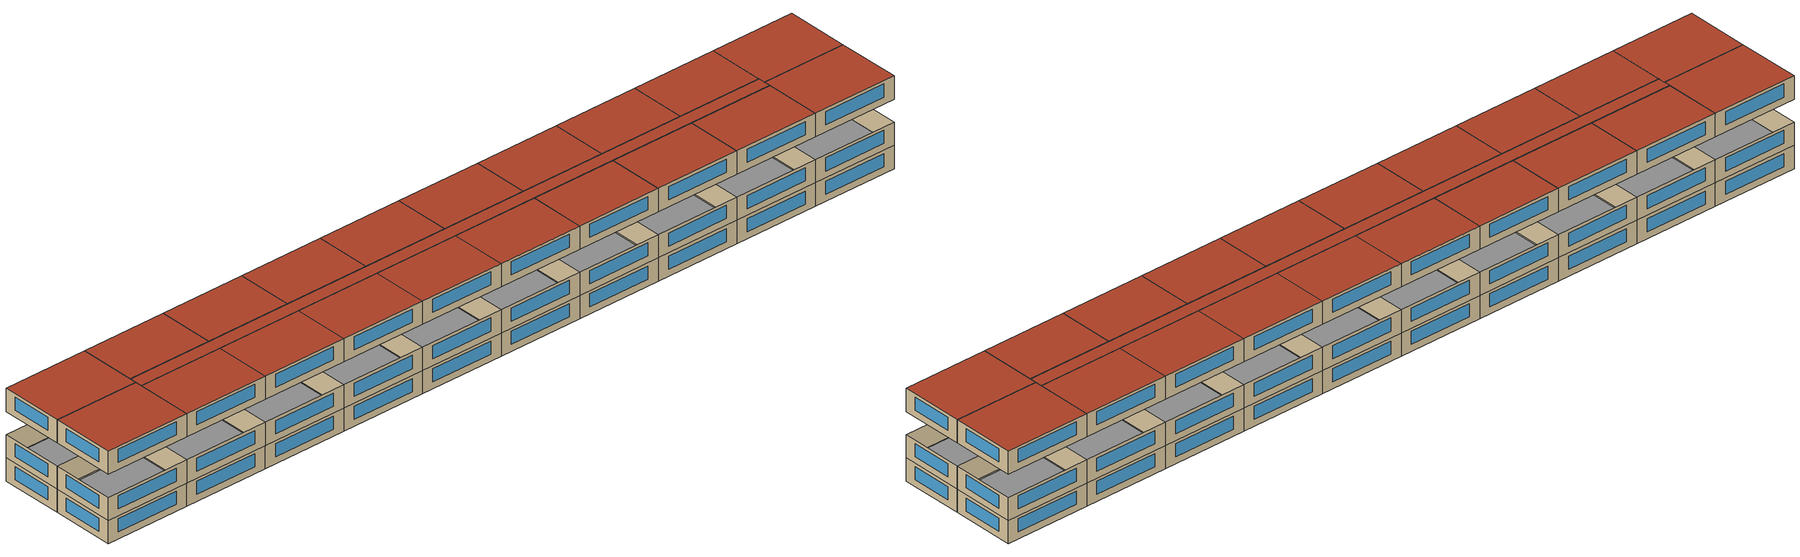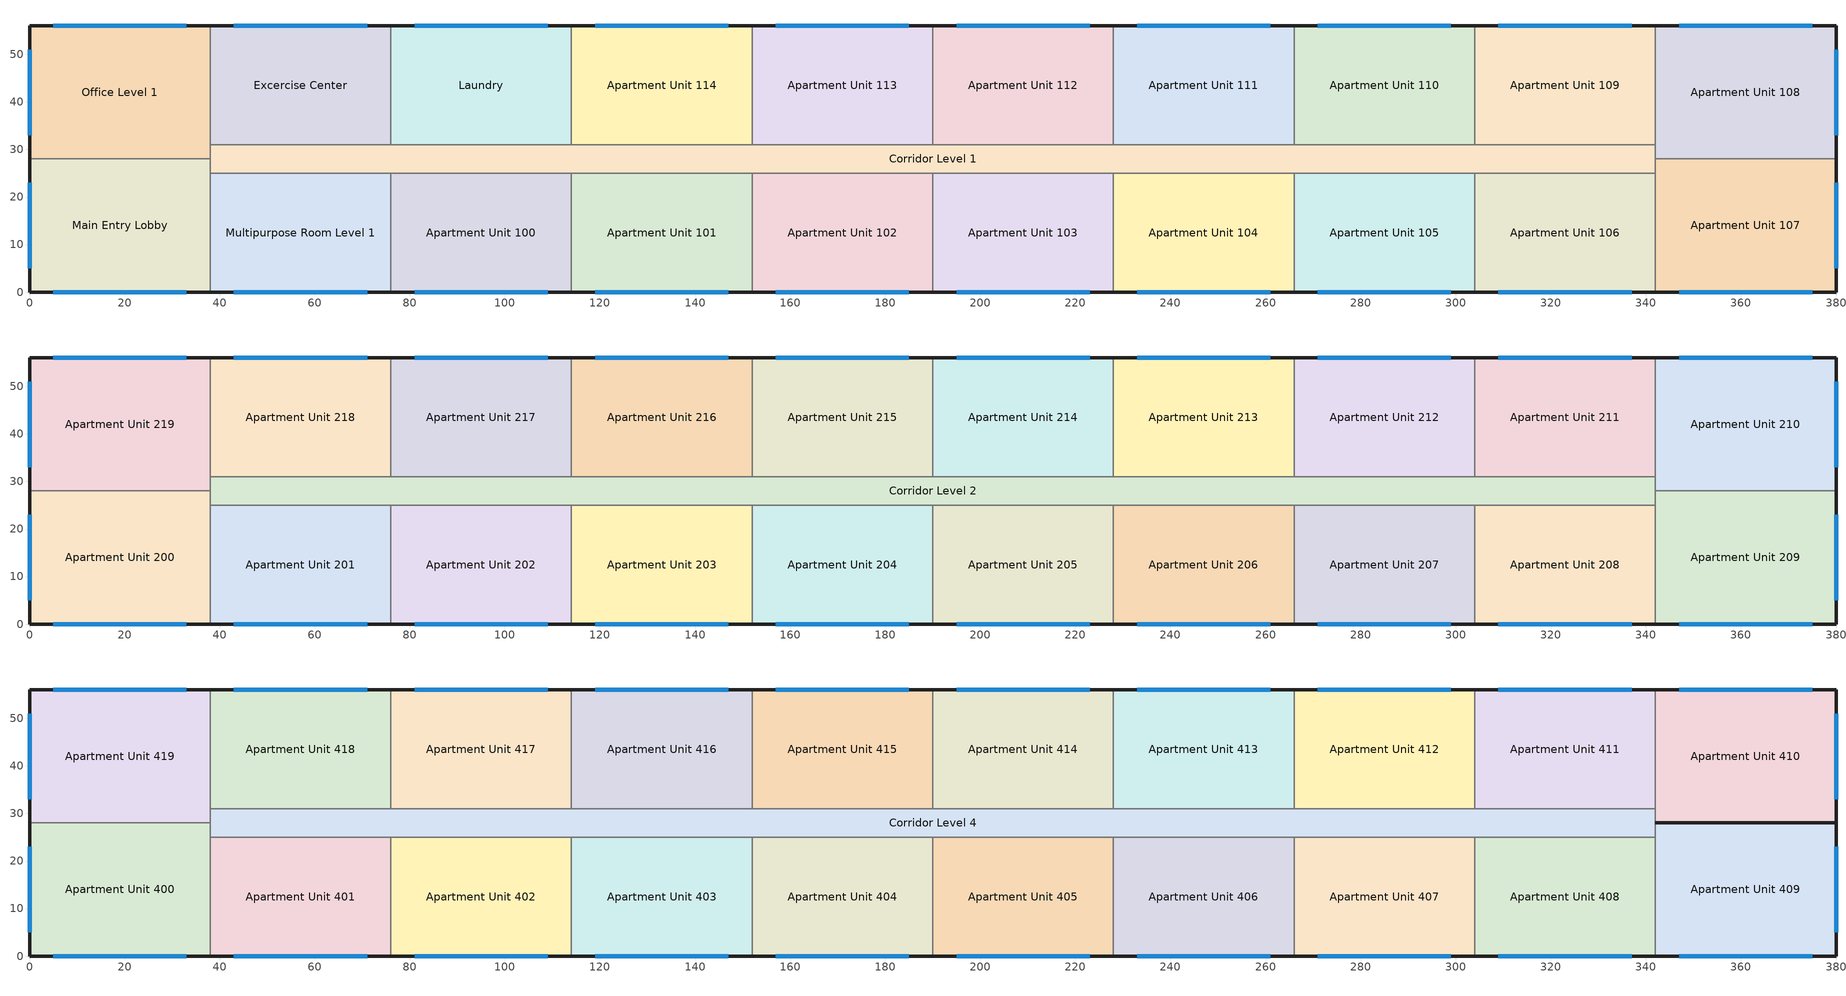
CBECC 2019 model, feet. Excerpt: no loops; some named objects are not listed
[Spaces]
Apartment Unit 100
 floor inside (TypicalFloorInterior): 114,25 114,0 76,0 76,25 z0
 wall outside (MetalFramedWallU069): 76,0 114,0 z0:10
 wall to Corridor Level 1 (MetalFrameWallInterior): 114,25 76,25 z0:10
 wall to Apartment Unit 101 (MetalFrameWallInterior): 114,0 114,25 z0:10
 wall to Multipurpose Room Level 1 (MetalFrameWallInterior): 76,25 76,0 z0:10
 window (Fixed Window): 81,0 109,0 z3:8.64
Corridor Level 1
 floor inside (TypicalFloorInterior): 342,31 342,25 38,25 38,31 z0
 wall to Apartment Unit 101 (MetalFrameWallInterior): 114,25 152,25 z0:10
 wall to Apartment Unit 102 (MetalFrameWallInterior): 152,25 190,25 z0:10
 wall to Apartment Unit 103 (MetalFrameWallInterior): 190,25 228,25 z0:10
 wall to Apartment Unit 104 (MetalFrameWallInterior): 228,25 266,25 z0:10
 wall to Apartment Unit 105 (MetalFrameWallInterior): 266,25 304,25 z0:10
 wall to Apartment Unit 106 (MetalFrameWallInterior): 304,25 342,25 z0:10
 wall to Apartment Unit 107 (MetalFrameWallInterior): 342,25 342,28 z0:10
 wall to Apartment Unit 108 (MetalFrameWallInterior): 342,28 342,31 z0:10
 wall to Apartment Unit 109 (MetalFrameWallInterior): 342,31 304,31 z0:10
 wall to Apartment Unit 110 (MetalFrameWallInterior): 304,31 266,31 z0:10
 wall to Apartment Unit 111 (MetalFrameWallInterior): 266,31 228,31 z0:10
 wall to Apartment Unit 112 (MetalFrameWallInterior): 228,31 190,31 z0:10
 wall to Apartment Unit 113 (MetalFrameWallInterior): 190,31 152,31 z0:10
 wall to Apartment Unit 114 (MetalFrameWallInterior): 152,31 114,31 z0:10
 wall to Multipurpose Room Level 1 (MetalFrameWallInterior): 38,25 76,25 z0:10
 wall to Main Entry Lobby (MetalFrameWallInterior): 38,28 38,25 z0:10
 wall to Office Level 1 (MetalFrameWallInterior): 38,31 38,28 z0:10
 wall to Excercise Center (MetalFrameWallInterior): 76,31 38,31 z0:10
 wall to Laundry (MetalFrameWallInterior): 114,31 76,31 z0:10
Apartment Unit 101
 floor inside (TypicalFloorInterior): 152,25 152,0 114,0 114,25 z0
 wall outside (MetalFramedWallU069): 114,0 152,0 z0:10
 wall to Apartment Unit 102 (MetalFrameWallInterior): 152,0 152,25 z0:10
 window (Fixed Window): 119,0 147,0 z3:8.64
Multipurpose Room Level 1
 floor inside (TypicalFloorInterior): 76,25 76,0 38,0 38,25 z0
 wall outside (MetalFramedWallU062): 38,0 76,0 z0:10
 wall to Main Entry Lobby (MetalFrameWallInterior): 38,25 38,0 z0:10
 window (Fixed Window): 43,0 71,0 z3:8.64
Apartment Unit 102
 floor inside (TypicalFloorInterior): 190,25 190,0 152,0 152,25 z0
 wall outside (MetalFramedWallU069): 152,0 190,0 z0:10
 wall to Apartment Unit 103 (MetalFrameWallInterior): 190,0 190,25 z0:10
 window (Fixed Window): 157,0 185,0 z3:8.64
Apartment Unit 103
 floor inside (TypicalFloorInterior): 228,25 228,0 190,0 190,25 z0
 wall outside (MetalFramedWallU069): 190,0 228,0 z0:10
 wall to Apartment Unit 104 (MetalFrameWallInterior): 228,0 228,25 z0:10
 window (Fixed Window): 195,0 223,0 z3:8.64
Apartment Unit 104
 floor inside (TypicalFloorInterior): 266,25 266,0 228,0 228,25 z0
 wall outside (MetalFramedWallU069): 228,0 266,0 z0:10
 wall to Apartment Unit 105 (MetalFrameWallInterior): 266,0 266,25 z0:10
 window (Fixed Window): 233,0 261,0 z3:8.64
Apartment Unit 105
 floor inside (TypicalFloorInterior): 304,25 304,0 266,0 266,25 z0
 wall outside (MetalFramedWallU069): 266,0 304,0 z0:10
 wall to Apartment Unit 106 (MetalFrameWallInterior): 304,0 304,25 z0:10
 window (Fixed Window): 271,0 299,0 z3:8.64
Apartment Unit 106
 floor inside (TypicalFloorInterior): 342,25 342,0 304,0 304,25 z0
 wall outside (MetalFramedWallU069): 304,0 342,0 z0:10
 wall to Apartment Unit 107 (MetalFrameWallInterior): 342,0 342,25 z0:10
 window (Fixed Window): 309,0 337,0 z3:8.64
Apartment Unit 107
 floor inside (TypicalFloorInterior): 380,28 380,0 342,0 342,28 z0
 wall outside (MetalFramedWallU069): 342,0 380,0 380,28 z0:10
 wall to Apartment Unit 108 (MetalFrameWallInterior): 380,28 342,28 z0:10
 window (Fixed Window): 380,5 380,23 / 347,0 375,0 z3:8.64
Apartment Unit 108
 floor inside (TypicalFloorInterior): 380,56 380,28 342,28 342,56 z0
 wall outside (MetalFramedWallU069): 380,28 380,56 342,56 z0:10
 wall to Apartment Unit 109 (MetalFrameWallInterior): 342,56 342,31 z0:10
 window (Fixed Window): 380,33 380,51 / 375,56 347,56 z3:8.64
Apartment Unit 109
 floor inside (TypicalFloorInterior): 342,56 342,31 304,31 304,56 z0
 wall outside (MetalFramedWallU069): 342,56 304,56 z0:10
 wall to Apartment Unit 110 (MetalFrameWallInterior): 304,56 304,31 z0:10
 window (Fixed Window): 337,56 309,56 z3:8.64
Apartment Unit 110
 floor inside (TypicalFloorInterior): 304,56 304,31 266,31 266,56 z0
 wall outside (MetalFramedWallU069): 304,56 266,56 z0:10
 wall to Apartment Unit 111 (MetalFrameWallInterior): 266,56 266,31 z0:10
 window (Fixed Window): 299,56 271,56 z3:8.64
Apartment Unit 111
 floor inside (TypicalFloorInterior): 266,56 266,31 228,31 228,56 z0
 wall outside (MetalFramedWallU069): 266,56 228,56 z0:10
 wall to Apartment Unit 112 (MetalFrameWallInterior): 228,56 228,31 z0:10
 window (Fixed Window): 261,56 233,56 z3:8.64
Apartment Unit 112
 floor inside (TypicalFloorInterior): 228,56 228,31 190,31 190,56 z0
 wall outside (MetalFramedWallU069): 228,56 190,56 z0:10
 wall to Apartment Unit 113 (MetalFrameWallInterior): 190,56 190,31 z0:10
 window (Fixed Window): 223,56 195,56 z3:8.64
Apartment Unit 113
 floor inside (TypicalFloorInterior): 190,56 190,31 152,31 152,56 z0
 wall outside (MetalFramedWallU069): 190,56 152,56 z0:10
 wall to Apartment Unit 114 (MetalFrameWallInterior): 152,56 152,31 z0:10
 window (Fixed Window): 185,56 157,56 z3:8.64
Apartment Unit 114
 floor inside (TypicalFloorInterior): 152,56 152,31 114,31 114,56 z0
 wall outside (MetalFramedWallU069): 152,56 114,56 z0:10
 wall to Laundry (MetalFrameWallInterior): 114,56 114,31 z0:10
 window (Fixed Window): 147,56 119,56 z3:8.64
Laundry
 floor inside (TypicalFloorInterior): 114,56 114,31 76,31 76,56 z0
 wall outside (MetalFramedWallU062): 114,56 76,56 z0:10
 wall to Excercise Center (MetalFrameWallInterior): 76,56 76,31 z0:10
 window (Fixed Window): 109,56 81,56 z3:8.64
Main Entry Lobby
 floor inside (TypicalFloorInterior): 38,28 38,0 0,0 0,28 z0
 wall outside (MetalFramedWallU062): 0,28 0,0 38,0 z0:10
 wall to Office Level 1 (MetalFrameWallInterior): 38,28 0,28 z0:10
 window (Fixed Window): 5,0 33,0 / 0,23 0,5 z3:8.64
Office Level 1
 floor inside (TypicalFloorInterior): 38,56 38,28 0,28 0,56 z0
 wall outside (MetalFramedWallU062): 38,56 0,56 0,28 z0:10
 wall to Excercise Center (MetalFrameWallInterior): 38,31 38,56 z0:10
 window (Fixed Window): 33,56 5,56 / 0,51 0,33 z3:8.64
Excercise Center
 floor inside (TypicalFloorInterior): 76,56 76,31 38,31 38,56 z0
 wall outside (MetalFramedWallU062): 76,56 38,56 z0:10
 window (Fixed Window): 71,56 43,56 z3:8.64
Apartment Unit 200
 floor inside (TypicalFloorInterior): 38,28 38,0 0,0 0,28 z10
 wall outside (MetalFramedWallU069): 0,28 0,0 38,0 z10:20
 wall to Corridor Level 2 (MetalFrameWallInterior): 38,25 38,28 z10:20
 wall to Apartment Unit 201 (MetalFrameWallInterior): 38,0 38,25 z10:20
 wall to Apartment Unit 219 (MetalFrameWallInterior): 38,28 0,28 z10:20
 window (Fixed Window): 5,0 33,0 / 0,23 0,5 z13:18.64
Corridor Level 2
 floor inside (TypicalFloorInterior): 342,31 342,25 38,25 38,31 z10
 wall to Apartment Unit 201 (MetalFrameWallInterior): 38,25 76,25 z10:20
 wall to Apartment Unit 202 (MetalFrameWallInterior): 76,25 114,25 z10:20
 wall to Apartment Unit 203 (MetalFrameWallInterior): 114,25 152,25 z10:20
 wall to Apartment Unit 204 (MetalFrameWallInterior): 152,25 190,25 z10:20
 wall to Apartment Unit 205 (MetalFrameWallInterior): 190,25 228,25 z10:20
 wall to Apartment Unit 206 (MetalFrameWallInterior): 228,25 266,25 z10:20
 wall to Apartment Unit 207 (MetalFrameWallInterior): 266,25 304,25 z10:20
 wall to Apartment Unit 208 (MetalFrameWallInterior): 304,25 342,25 z10:20
 wall to Apartment Unit 209 (MetalFrameWallInterior): 342,25 342,28 z10:20
 wall to Apartment Unit 210 (MetalFrameWallInterior): 342,28 342,31 z10:20
 wall to Apartment Unit 211 (MetalFrameWallInterior): 342,31 304,31 z10:20
 wall to Apartment Unit 212 (MetalFrameWallInterior): 304,31 266,31 z10:20
 wall to Apartment Unit 213 (MetalFrameWallInterior): 266,31 228,31 z10:20
 wall to Apartment Unit 214 (MetalFrameWallInterior): 228,31 190,31 z10:20
 wall to Apartment Unit 215 (MetalFrameWallInterior): 190,31 152,31 z10:20
 wall to Apartment Unit 216 (MetalFrameWallInterior): 152,31 114,31 z10:20
 wall to Apartment Unit 217 (MetalFrameWallInterior): 114,31 76,31 z10:20
 wall to Apartment Unit 218 (MetalFrameWallInterior): 76,31 38,31 z10:20
 wall to Apartment Unit 219 (MetalFrameWallInterior): 38,31 38,28 z10:20
Apartment Unit 201
 floor inside (TypicalFloorInterior): 76,25 76,0 38,0 38,25 z10
 wall outside (MetalFramedWallU069): 38,0 76,0 z10:20
 wall to Apartment Unit 202 (MetalFrameWallInterior): 76,0 76,25 z10:20
 window (Fixed Window): 43,0 71,0 z13:18.64
Apartment Unit 219
 floor inside (TypicalFloorInterior): 38,56 38,28 0,28 0,56 z10
 wall outside (MetalFramedWallU069): 38,56 0,56 0,28 z10:20
 wall to Apartment Unit 218 (MetalFrameWallInterior): 38,31 38,56 z10:20
 window (Fixed Window): 33,56 5,56 / 0,51 0,33 z13:18.64
Apartment Unit 202
 floor inside (TypicalFloorInterior): 114,25 114,0 76,0 76,25 z10
 wall outside (MetalFramedWallU069): 76,0 114,0 z10:20
 wall to Apartment Unit 203 (MetalFrameWallInterior): 114,0 114,25 z10:20
 window (Fixed Window): 81,0 109,0 z13:18.64
Apartment Unit 203
 floor inside (TypicalFloorInterior): 152,25 152,0 114,0 114,25 z10
 wall outside (MetalFramedWallU069): 114,0 152,0 z10:20
 wall to Apartment Unit 204 (MetalFrameWallInterior): 152,0 152,25 z10:20
 window (Fixed Window): 119,0 147,0 z13:18.64
Apartment Unit 204
 floor inside (TypicalFloorInterior): 190,25 190,0 152,0 152,25 z10
 wall outside (MetalFramedWallU069): 152,0 190,0 z10:20
 wall to Apartment Unit 205 (MetalFrameWallInterior): 190,0 190,25 z10:20
 window (Fixed Window): 157,0 185,0 z13:18.64
Apartment Unit 205
 floor inside (TypicalFloorInterior): 228,25 228,0 190,0 190,25 z10
 wall outside (MetalFramedWallU069): 190,0 228,0 z10:20
 wall to Apartment Unit 206 (MetalFrameWallInterior): 228,0 228,25 z10:20
 window (Fixed Window): 195,0 223,0 z13:18.64
Apartment Unit 206
 floor inside (TypicalFloorInterior): 266,25 266,0 228,0 228,25 z10
 wall outside (MetalFramedWallU069): 228,0 266,0 z10:20
 wall to Apartment Unit 207 (MetalFrameWallInterior): 266,0 266,25 z10:20
 window (Fixed Window): 233,0 261,0 z13:18.64
Apartment Unit 207
 floor inside (TypicalFloorInterior): 304,25 304,0 266,0 266,25 z10
 wall outside (MetalFramedWallU069): 266,0 304,0 z10:20
 wall to Apartment Unit 208 (MetalFrameWallInterior): 304,0 304,25 z10:20
 window (Fixed Window): 271,0 299,0 z13:18.64
Apartment Unit 208
 floor inside (TypicalFloorInterior): 342,25 342,0 304,0 304,25 z10
 wall outside (MetalFramedWallU069): 304,0 342,0 z10:20
 wall to Apartment Unit 209 (MetalFrameWallInterior): 342,0 342,25 z10:20
 window (Fixed Window): 309,0 337,0 z13:18.64
Apartment Unit 209
 floor inside (TypicalFloorInterior): 380,28 380,0 342,0 342,28 z10
 wall outside (MetalFramedWallU069): 342,0 380,0 380,28 z10:20
 wall to Apartment Unit 210 (MetalFrameWallInterior): 380,28 342,28 z10:20
 window (Fixed Window): 380,5 380,23 / 347,0 375,0 z13:18.64
Apartment Unit 210
 floor inside (TypicalFloorInterior): 380,56 380,28 342,28 342,56 z10
 wall outside (MetalFramedWallU069): 380,28 380,56 342,56 z10:20
 wall to Apartment Unit 211 (MetalFrameWallInterior): 342,56 342,31 z10:20
 window (Fixed Window): 380,33 380,51 / 375,56 347,56 z13:18.64
Apartment Unit 211
 floor inside (TypicalFloorInterior): 342,56 342,31 304,31 304,56 z10
 wall outside (MetalFramedWallU069): 342,56 304,56 z10:20
 wall to Apartment Unit 212 (MetalFrameWallInterior): 304,56 304,31 z10:20
 window (Fixed Window): 337,56 309,56 z13:18.64
Apartment Unit 212
 floor inside (TypicalFloorInterior): 304,56 304,31 266,31 266,56 z10
 wall outside (MetalFramedWallU069): 304,56 266,56 z10:20
 wall to Apartment Unit 213 (MetalFrameWallInterior): 266,56 266,31 z10:20
 window (Fixed Window): 299,56 271,56 z13:18.64
Apartment Unit 213
 floor inside (TypicalFloorInterior): 266,56 266,31 228,31 228,56 z10
 wall outside (MetalFramedWallU069): 266,56 228,56 z10:20
 wall to Apartment Unit 214 (MetalFrameWallInterior): 228,56 228,31 z10:20
 window (Fixed Window): 261,56 233,56 z13:18.64
Apartment Unit 214
 floor inside (TypicalFloorInterior): 228,56 228,31 190,31 190,56 z10
 wall outside (MetalFramedWallU069): 228,56 190,56 z10:20
 wall to Apartment Unit 215 (MetalFrameWallInterior): 190,56 190,31 z10:20
 window (Fixed Window): 223,56 195,56 z13:18.64
Apartment Unit 215
 floor inside (TypicalFloorInterior): 190,56 190,31 152,31 152,56 z10
 wall outside (MetalFramedWallU069): 190,56 152,56 z10:20
 wall to Apartment Unit 216 (MetalFrameWallInterior): 152,56 152,31 z10:20
 window (Fixed Window): 185,56 157,56 z13:18.64
Apartment Unit 216
 floor inside (TypicalFloorInterior): 152,56 152,31 114,31 114,56 z10
 wall outside (MetalFramedWallU069): 152,56 114,56 z10:20
 wall to Apartment Unit 217 (MetalFrameWallInterior): 114,56 114,31 z10:20
 window (Fixed Window): 147,56 119,56 z13:18.64
Apartment Unit 217
 floor inside (TypicalFloorInterior): 114,56 114,31 76,31 76,56 z10
 wall outside (MetalFramedWallU069): 114,56 76,56 z10:20
 wall to Apartment Unit 218 (MetalFrameWallInterior): 76,56 76,31 z10:20
 window (Fixed Window): 109,56 81,56 z13:18.64
Apartment Unit 218
 floor inside (TypicalFloorInterior): 76,56 76,31 38,31 38,56 z10
 wall outside (MetalFramedWallU069): 76,56 38,56 z10:20
 window (Fixed Window): 71,56 43,56 z13:18.64
Apartment Unit 400
 floor inside (TypicalFloorInterior): 38,28 38,0 0,0 0,28 z30
 wall outside (MetalFramedWallU069): 0,28 0,0 38,0 z30:40
 wall to Corridor Level 4 (MetalFrameWallInterior): 38,25 38,28 z30:40
 wall to Apartment Unit 401 (MetalFrameWallInterior): 38,0 38,25 z30:40
 wall to Apartment Unit 419 (MetalFrameWallInterior): 38,28 0,28 z30:40
 window (Fixed Window): 5,0 33,0 / 0,23 0,5 z33:38.64
 roof outside (FlatResWoodFramingAndOtherRoofU028Refl08): 38,0 38,28 0,28 0,0 z40
Corridor Level 4
 floor inside (TypicalFloorInterior): 342,31 342,25 38,25 38,31 z30
 wall to Apartment Unit 401 (MetalFrameWallInterior): 38,25 76,25 z30:40
 wall to Apartment Unit 402 (MetalFrameWallInterior): 76,25 114,25 z30:40
 wall to Apartment Unit 403 (MetalFrameWallInterior): 114,25 152,25 z30:40
 wall to Apartment Unit 404 (MetalFrameWallInterior): 152,25 190,25 z30:40
 wall to Apartment Unit 405 (MetalFrameWallInterior): 190,25 228,25 z30:40
 wall to Apartment Unit 406 (MetalFrameWallInterior): 228,25 266,25 z30:40
 wall to Apartment Unit 407 (MetalFrameWallInterior): 266,25 304,25 z30:40
 wall to Apartment Unit 408 (MetalFrameWallInterior): 304,25 342,25 z30:40
 wall to Apartment Unit 409 (MetalFrameWallInterior): 342,25 342,28 z30:40
 wall to Apartment Unit 410 (MetalFrameWallInterior): 342,28 342,31 z30:40
 wall to Apartment Unit 411 (MetalFrameWallInterior): 342,31 304,31 z30:40
 wall to Apartment Unit 412 (MetalFrameWallInterior): 304,31 266,31 z30:40
 wall to Apartment Unit 413 (MetalFrameWallInterior): 266,31 228,31 z30:40
 wall to Apartment Unit 414 (MetalFrameWallInterior): 228,31 190,31 z30:40
 wall to Apartment Unit 415 (MetalFrameWallInterior): 190,31 152,31 z30:40
 wall to Apartment Unit 416 (MetalFrameWallInterior): 152,31 114,31 z30:40
 wall to Apartment Unit 417 (MetalFrameWallInterior): 114,31 76,31 z30:40
 wall to Apartment Unit 418 (MetalFrameWallInterior): 76,31 38,31 z30:40
 wall to Apartment Unit 419 (MetalFrameWallInterior): 38,31 38,28 z30:40
 roof outside (FlatNonresWoodFramingAndOtherRoofU034): 342,25 342,31 38,31 38,25 z40
Apartment Unit 401
 floor inside (TypicalFloorInterior): 76,25 76,0 38,0 38,25 z30
 wall outside (MetalFramedWallU069): 38,0 76,0 z30:40
 wall to Apartment Unit 402 (MetalFrameWallInterior): 76,0 76,25 z30:40
 window (Fixed Window): 43,0 71,0 z33:38.64
 roof outside (FlatResWoodFramingAndOtherRoofU028Refl08): 76,0 76,25 38,25 38,0 z40
Apartment Unit 419
 floor inside (TypicalFloorInterior): 38,56 38,28 0,28 0,56 z30
 wall outside (MetalFramedWallU069): 38,56 0,56 0,28 z30:40
 wall to Apartment Unit 418 (MetalFrameWallInterior): 38,31 38,56 z30:40
 window (Fixed Window): 33,56 5,56 / 0,51 0,33 z33:38.64
 roof outside (FlatResWoodFramingAndOtherRoofU028Refl08): 38,28 38,56 0,56 0,28 z40
Apartment Unit 402
 floor inside (TypicalFloorInterior): 114,25 114,0 76,0 76,25 z30
 wall outside (MetalFramedWallU069): 76,0 114,0 z30:40
 wall to Apartment Unit 403 (MetalFrameWallInterior): 114,0 114,25 z30:40
 window (Fixed Window): 81,0 109,0 z33:38.64
 roof outside (FlatResWoodFramingAndOtherRoofU028Refl08): 114,0 114,25 76,25 76,0 z40
Apartment Unit 403
 floor inside (TypicalFloorInterior): 152,25 152,0 114,0 114,25 z30
 wall outside (MetalFramedWallU069): 114,0 152,0 z30:40
 wall to Apartment Unit 404 (MetalFrameWallInterior): 152,0 152,25 z30:40
 window (Fixed Window): 119,0 147,0 z33:38.64
 roof outside (FlatResWoodFramingAndOtherRoofU028Refl08): 152,0 152,25 114,25 114,0 z40
Apartment Unit 404
 floor inside (TypicalFloorInterior): 190,25 190,0 152,0 152,25 z30
 wall outside (MetalFramedWallU069): 152,0 190,0 z30:40
 wall to Apartment Unit 405 (MetalFrameWallInterior): 190,0 190,25 z30:40
 window (Fixed Window): 157,0 185,0 z33:38.64
 roof outside (FlatResWoodFramingAndOtherRoofU028Refl08): 190,0 190,25 152,25 152,0 z40
Apartment Unit 405
 floor inside (TypicalFloorInterior): 228,25 228,0 190,0 190,25 z30
 wall outside (MetalFramedWallU069): 190,0 228,0 z30:40
 wall to Apartment Unit 406 (MetalFrameWallInterior): 228,0 228,25 z30:40
 window (Fixed Window): 195,0 223,0 z33:38.64
 roof outside (FlatResWoodFramingAndOtherRoofU028Refl08): 228,0 228,25 190,25 190,0 z40
Apartment Unit 406
 floor inside (TypicalFloorInterior): 266,25 266,0 228,0 228,25 z30
 wall outside (MetalFramedWallU069): 228,0 266,0 z30:40
 wall to Apartment Unit 407 (MetalFrameWallInterior): 266,0 266,25 z30:40
 window (Fixed Window): 233,0 261,0 z33:38.64
 roof outside (FlatResWoodFramingAndOtherRoofU028Refl08): 266,0 266,25 228,25 228,0 z40
Apartment Unit 407
 floor inside (TypicalFloorInterior): 304,25 304,0 266,0 266,25 z30
 wall outside (MetalFramedWallU069): 266,0 304,0 z30:40
 wall to Apartment Unit 408 (MetalFrameWallInterior): 304,0 304,25 z30:40
 window (Fixed Window): 271,0 299,0 z33:38.64
 roof outside (FlatResWoodFramingAndOtherRoofU028Refl08): 304,0 304,25 266,25 266,0 z40
Apartment Unit 408
 floor inside (TypicalFloorInterior): 342,25 342,0 304,0 304,25 z30
 wall outside (MetalFramedWallU069): 304,0 342,0 z30:40
 wall to Apartment Unit 409 (MetalFrameWallInterior): 342,0 342,25 z30:40
 window (Fixed Window): 309,0 337,0 z33:38.64
 roof outside (FlatResWoodFramingAndOtherRoofU028Refl08): 342,0 342,25 304,25 304,0 z40
Apartment Unit 409
 floor inside (TypicalFloorInterior): 380,28 380,0 342,0 342,28 z30
 wall outside (MetalFramedWallU069): 342,0 380,0 380,28 342,28 z30:40
 window (Fixed Window): 380,5 380,23 / 347,0 375,0 z33:38.64
 roof outside (FlatResWoodFramingAndOtherRoofU028Refl08): 380,0 380,28 342,28 342,0 z40
Apartment Unit 410
 floor inside (TypicalFloorInterior): 380,56 380,28 342,28 342,56 z30
 wall outside (MetalFramedWallU069): 342,28 380,28 380,56 342,56 z30:40
 wall to Apartment Unit 411 (MetalFrameWallInterior): 342,56 342,31 z30:40
 window (Fixed Window): 380,33 380,51 / 375,56 347,56 z33:38.64
 roof outside (FlatResWoodFramingAndOtherRoofU028Refl08): 380,28 380,56 342,56 342,28 z40
Apartment Unit 411
 floor inside (TypicalFloorInterior): 342,56 342,31 304,31 304,56 z30
 wall outside (MetalFramedWallU069): 342,56 304,56 z30:40
 wall to Apartment Unit 412 (MetalFrameWallInterior): 304,56 304,31 z30:40
 window (Fixed Window): 337,56 309,56 z33:38.64
 roof outside (FlatResWoodFramingAndOtherRoofU028Refl08): 342,31 342,56 304,56 304,31 z40
Apartment Unit 412
 floor inside (TypicalFloorInterior): 304,56 304,31 266,31 266,56 z30
 wall outside (MetalFramedWallU069): 304,56 266,56 z30:40
 wall to Apartment Unit 413 (MetalFrameWallInterior): 266,56 266,31 z30:40
 window (Fixed Window): 299,56 271,56 z33:38.64
 roof outside (FlatResWoodFramingAndOtherRoofU028Refl08): 304,31 304,56 266,56 266,31 z40
Apartment Unit 413
 floor inside (TypicalFloorInterior): 266,56 266,31 228,31 228,56 z30
 wall outside (MetalFramedWallU069): 266,56 228,56 z30:40
 wall to Apartment Unit 414 (MetalFrameWallInterior): 228,56 228,31 z30:40
 window (Fixed Window): 261,56 233,56 z33:38.64
 roof outside (FlatResWoodFramingAndOtherRoofU028Refl08): 266,31 266,56 228,56 228,31 z40
Apartment Unit 414
 floor inside (TypicalFloorInterior): 228,56 228,31 190,31 190,56 z30
 wall outside (MetalFramedWallU069): 228,56 190,56 z30:40
 wall to Apartment Unit 415 (MetalFrameWallInterior): 190,56 190,31 z30:40
 window (Fixed Window): 223,56 195,56 z33:38.64
 roof outside (FlatResWoodFramingAndOtherRoofU028Refl08): 228,31 228,56 190,56 190,31 z40
Apartment Unit 415
 floor inside (TypicalFloorInterior): 190,56 190,31 152,31 152,56 z30
 wall outside (MetalFramedWallU069): 190,56 152,56 z30:40
 wall to Apartment Unit 416 (MetalFrameWallInterior): 152,56 152,31 z30:40
 window (Fixed Window): 185,56 157,56 z33:38.64
 roof outside (FlatResWoodFramingAndOtherRoofU028Refl08): 190,31 190,56 152,56 152,31 z40
Apartment Unit 416
 floor inside (TypicalFloorInterior): 152,56 152,31 114,31 114,56 z30
 wall outside (MetalFramedWallU069): 152,56 114,56 z30:40
 wall to Apartment Unit 417 (MetalFrameWallInterior): 114,56 114,31 z30:40
 window (Fixed Window): 147,56 119,56 z33:38.64
 roof outside (FlatResWoodFramingAndOtherRoofU028Refl08): 152,31 152,56 114,56 114,31 z40
Apartment Unit 417
 floor inside (TypicalFloorInterior): 114,56 114,31 76,31 76,56 z30
 wall outside (MetalFramedWallU069): 114,56 76,56 z30:40
 wall to Apartment Unit 418 (MetalFrameWallInterior): 76,56 76,31 z30:40
 window (Fixed Window): 109,56 81,56 z33:38.64
 roof outside (FlatResWoodFramingAndOtherRoofU028Refl08): 114,31 114,56 76,56 76,31 z40
Apartment Unit 418
 floor inside (TypicalFloorInterior): 76,56 76,31 38,31 38,56 z30
 wall outside (MetalFramedWallU069): 76,56 38,56 z30:40
 window (Fixed Window): 71,56 43,56 z33:38.64
 roof outside (FlatResWoodFramingAndOtherRoofU028Refl08): 76,31 76,56 38,56 38,31 z40
[Proj]
HRR4S_40WWR_IndGasInst_CZ04: CliZn=ClimateZone4; WeatherStation=SAN-JOSE-REID_724946
[Bldg]
Building 1: BldgAz=0; AboveGrdStoryCnt=4
[Mat]
Name | CodeCat | CodeItem
Gypsum Board - 1/2 in. | Bldg Board and Siding | Gypsum Board - 1/2 in.
Gypsum Board - 5/8 in. | Bldg Board and Siding | Gypsum Board - 5/8 in.
Stucco - 7/8 in. | Plastering Materials | Stucco - 7/8 in.
Carpet - 3/4 in. | Finish Materials | Carpet - 3/4 in.
Metal Deck - 1/16 in. | Bldg Board and Siding | Metal Deck - 1/16 in.
Concrete - 140 lb/ft3 - 4 in. | Concrete | Concrete - 140 lb/ft3 - 4 in.
Metal Standing Seam - 1/16 in. | Roofing | Metal Standing Seam - 1/16 in.
Compliance Insulation R34.93 | Insulation Board | Compliance Insulation R34.93
Compliance Insulation R13.99 | Insulation Board | Compliance Insulation R13.99
Air - Metal Wall Framing - 16 or 24 in. OC | Air | Air - Metal Wall Framing - 16 or 24 in. OC
Compliance Insulation R0.10 | Insulation Board | Compliance Insulation R0.10
Compliance Insulation R0.20 | Insulation Board | Compliance Insulation R0.20
Compliance Insulation R2.00 | Insulation Board | Compliance Insulation R2.00
Compliance Insulation R10.06 | Insulation Board | Compliance Insulation R10.06
Compliance Insulation R28.63 | Insulation Board | Compliance Insulation R28.63
[ConsAssm]
MetalFramedWallU069: CompatibleSurfType=ExteriorWall; MatRef[1]=Stucco - 7/8 in.; MatRef[2]=Compliance Insulation R10.06; MatRef[3]=Compliance Insulation R2.00; MatRef[4]=Compliance Insulation R0.20; MatRef[5]=Compliance Insulation R0.10; MatRef[6]=Air - Metal Wall Framing - 16 or 24 in. OC; MatRef[7]=Gypsum Board - 1/2 in.
MetalFramedWallU062: CompatibleSurfType=ExteriorWall; MatRef[1]=Stucco - 7/8 in.; MatRef[2]=Compliance Insulation R13.99; MatRef[3]=Air - Metal Wall Framing - 16 or 24 in. OC; MatRef[4]=Gypsum Board - 1/2 in.
MetalFrameWallInterior: CompatibleSurfType=InteriorWall; MatRef[1]=Gypsum Board - 5/8 in.; MatRef[2]=Air - Metal Wall Framing - 16 or 24 in. OC; MatRef[3]=Gypsum Board - 5/8 in.; SpecMthd=Layers; ExtRoughness=MediumRough
TypicalFloorInterior: CompatibleSurfType=InteriorFloor; MatRef[1]=Metal Deck - 1/16 in.; MatRef[2]=Concrete - 140 lb/ft3 - 4 in.; MatRef[3]=Carpet - 3/4 in.; SpecMthd=Layers; ExtRoughness=MediumRough
FlatResWoodFramingAndOtherRoofU028Refl08: CompatibleSurfType=Roof; MatRef[1]=Metal Standing Seam - 1/16 in.; MatRef[2]=Compliance Insulation R34.93; CRRCInitialRefl=0.08; CRRCAgedRefl=0.08; CRRCInitialEmit=0.85; CRRCAgedEmit=0.85; CRRCProdID=XXXX-XXXX
FlatNonresWoodFramingAndOtherRoofU034: CompatibleSurfType=Roof; MatRef[1]=Metal Standing Seam - 1/16 in.; MatRef[2]=Compliance Insulation R28.63; SpecMthd=Layers; ExtRoughness=MediumRough; CRRCInitialRefl=0.63; CRRCAgedRefl=0.63; CRRCInitialEmit=0.85; CRRCAgedEmit=0.85; CRRCProdID=XXXX-XXXX; CRRCInitialSRI=75; CRRCAgedSRI=75
[FenCons]
Fixed Window: FenProdType=FixedWindow; SHGC=0.25; UFactor=0.36; VT=0.42
[Story]
Name | Mult
Building Story 1; Building Story 4
Building Story 2 | 2
[Spc]
Name | Story | ThrmlZnRef | SpcFunc | ResDHWSysRef | DwellingUnitTypeCnt[3] | ResSpcDHWFeaturesRef[3] | Vol | SHWFluidSegRef | OccSensorCtrl | PriSide100PctControlled | SecSide100PctControlled
Apartment Unit 100 | Building Story 1 | Thermal Zone: Apartment Unit 100 | High-Rise Residential Living Spaces | ResDHWSystem | 1 | Apartment Unit 100 rsd2
Apartment Unit 101 | Building Story 1 | Thermal Zone: Apartment Unit 101 | High-Rise Residential Living Spaces | ResDHWSystem | 1 | Apartment Unit 101 rsd2 | 9500
Apartment Unit 102 | Building Story 1 | Thermal Zone: Apartment Unit 102 | High-Rise Residential Living Spaces | ResDHWSystem | 1 | Apartment Unit 102 rsd2 | 9500
Apartment Unit 103 | Building Story 1 | Thermal Zone: Apartment Unit 103 | High-Rise Residential Living Spaces | ResDHWSystem | 1 | Apartment Unit 103 rsd2 | 9500
Apartment Unit 104 | Building Story 1 | Thermal Zone: Apartment Unit 104 | High-Rise Residential Living Spaces | ResDHWSystem | 1 | Apartment Unit 104 rsd2 | 9500
Apartment Unit 105 | Building Story 1 | Thermal Zone: Apartment Unit 105 | High-Rise Residential Living Spaces | ResDHWSystem | 1 | Apartment Unit 105 rsd2 | 9500
Apartment Unit 106 | Building Story 1 | Thermal Zone: Apartment Unit 106 | High-Rise Residential Living Spaces | ResDHWSystem | 1 | Apartment Unit 106 rsd2 | 9500
Apartment Unit 107 | Building Story 1 | Thermal Zone: Apartment Unit 107 | High-Rise Residential Living Spaces | ResDHWSystem | 1 | Apartment Unit 107 rsd2 | 10640
Apartment Unit 108 | Building Story 1 | Thermal Zone: Apartment Unit 108 | High-Rise Residential Living Spaces | ResDHWSystem | 1 | Apartment Unit 108 rsd2 | 10640
Apartment Unit 109 | Building Story 1 | Thermal Zone: Apartment Unit 109 | High-Rise Residential Living Spaces | ResDHWSystem | 1 | Apartment Unit 109 rsd2 | 9500
Apartment Unit 110 | Building Story 1 | Thermal Zone: Apartment Unit 110 | High-Rise Residential Living Spaces | ResDHWSystem | 1 | Apartment Unit 110 rsd2 | 9500
Apartment Unit 111 | Building Story 1 | Thermal Zone: Apartment Unit 111 | High-Rise Residential Living Spaces | ResDHWSystem | 1 | Apartment Unit 111 rsd2 | 9500
Apartment Unit 112 | Building Story 1 | Thermal Zone: Apartment Unit 112 | High-Rise Residential Living Spaces | ResDHWSystem | 1 | Apartment Unit 112 rsd2 | 9500
Apartment Unit 113 | Building Story 1 | Thermal Zone: Apartment Unit 113 | High-Rise Residential Living Spaces | ResDHWSystem | 1 | Apartment Unit 113 rsd2 | 9500
Apartment Unit 114 | Building Story 1 | Thermal Zone: Apartment Unit 114 | High-Rise Residential Living Spaces | ResDHWSystem | 1 | Apartment Unit 114 rsd2 | 9500
Corridor Level 1 | Building Story 1 | Thermal Zone: Corridor Level 1 | Corridor Area |  |  |  | 18240 | Elec SHW Supply FluidSegment | 1
Excercise Center | Building Story 1 | Thermal Zone: Excercise Center | Exercise/Fitness Center and Gymnasium Areas |  |  |  | 9500 | Gas SHW Supply FluidSegment |  | 1 | 1
Laundry | Building Story 1 | Thermal Zone: Laundry | Laundry Area |  |  |  | 9500 | Gas SHW Supply FluidSegment |  | 1 | 1
Main Entry Lobby | Building Story 1 | Thermal Zone: Main Entry Lobby | Main Entry Lobby |  |  |  | 10640 | Elec SHW Supply FluidSegment |  | 1 | 1
Multipurpose Room Level 1 | Building Story 1 | Thermal Zone: Multipurpose Room Level 1 | Convention, Conference, Multipurpose and Meeting Area |  |  |  | 9500 | Elec SHW Supply FluidSegment | 1 | 1 | 1
Office Level 1 | Building Story 1 | Thermal Zone: Office Level 1 | Office Area (Open plan office) |  |  |  | 10640 | Elec SHW Supply FluidSegment |  | 1 | 1
Apartment Unit 200 | Building Story 2 | Thermal Zone: Apartment Unit 200 | High-Rise Residential Living Spaces | ResDHWSystem | 1 | Apartment Unit 200 rsd2 | 10640
Apartment Unit 201 | Building Story 2 | Thermal Zone: Apartment Unit 201 | High-Rise Residential Living Spaces | ResDHWSystem | 1 | Apartment Unit 201 rsd2 | 9500
Apartment Unit 202 | Building Story 2 | Thermal Zone: Apartment Unit 202 | High-Rise Residential Living Spaces | ResDHWSystem | 1 | Apartment Unit 202 rsd2 | 9500
Apartment Unit 203 | Building Story 2 | Thermal Zone: Apartment Unit 203 | High-Rise Residential Living Spaces | ResDHWSystem | 1 | Apartment Unit 203 rsd2 | 9500
Apartment Unit 204 | Building Story 2 | Thermal Zone: Apartment Unit 204 | High-Rise Residential Living Spaces | ResDHWSystem | 1 | Apartment Unit 204 rsd2 | 9500
Apartment Unit 205 | Building Story 2 | Thermal Zone: Apartment Unit 205 | High-Rise Residential Living Spaces | ResDHWSystem | 1 | Apartment Unit 205 rsd2 | 9500
Apartment Unit 206 | Building Story 2 | Thermal Zone: Apartment Unit 206 | High-Rise Residential Living Spaces | ResDHWSystem | 1 | Apartment Unit 206 rsd2 | 9500
Apartment Unit 207 | Building Story 2 | Thermal Zone: Apartment Unit 207 | High-Rise Residential Living Spaces | ResDHWSystem | 1 | Apartment Unit 207 rsd2 | 9500
Apartment Unit 208 | Building Story 2 | Thermal Zone: Apartment Unit 208 | High-Rise Residential Living Spaces | ResDHWSystem | 1 | Apartment Unit 208 rsd2 | 9500
Apartment Unit 209 | Building Story 2 | Thermal Zone: Apartment Unit 209 | High-Rise Residential Living Spaces | ResDHWSystem | 1 | Apartment Unit 209 rsd2 | 10640
Apartment Unit 210 | Building Story 2 | Thermal Zone: Apartment Unit 210 | High-Rise Residential Living Spaces | ResDHWSystem | 1 | Apartment Unit 210 rsd2 | 10640
Apartment Unit 211 | Building Story 2 | Thermal Zone: Apartment Unit 211 | High-Rise Residential Living Spaces | ResDHWSystem | 1 | Apartment Unit 211 rsd2 | 9500
Apartment Unit 212 | Building Story 2 | Thermal Zone: Apartment Unit 212 | High-Rise Residential Living Spaces | ResDHWSystem | 1 | Apartment Unit 212 rsd2 | 9500
Apartment Unit 213 | Building Story 2 | Thermal Zone: Apartment Unit 213 | High-Rise Residential Living Spaces | ResDHWSystem | 1 | Apartment Unit 213 rsd2 | 9500
Apartment Unit 214 | Building Story 2 | Thermal Zone: Apartment Unit 214 | High-Rise Residential Living Spaces | ResDHWSystem | 1 | Apartment Unit 214 rsd2 | 9500
Apartment Unit 215 | Building Story 2 | Thermal Zone: Apartment Unit 215 | High-Rise Residential Living Spaces | ResDHWSystem | 1 | Apartment Unit 215 rsd2 | 9500
Apartment Unit 216 | Building Story 2 | Thermal Zone: Apartment Unit 216 | High-Rise Residential Living Spaces | ResDHWSystem | 1 | Apartment Unit 216 rsd2 | 9500
Apartment Unit 217 | Building Story 2 | Thermal Zone: Apartment Unit 217 | High-Rise Residential Living Spaces | ResDHWSystem | 1 | Apartment Unit 217 rsd2 | 9500
Apartment Unit 218 | Building Story 2 | Thermal Zone: Apartment Unit 218 | High-Rise Residential Living Spaces | ResDHWSystem | 1 | Apartment Unit 218 rsd2 | 9500
Apartment Unit 219 | Building Story 2 | Thermal Zone: Apartment Unit 219 | High-Rise Residential Living Spaces | ResDHWSystem | 1 | Apartment Unit 219 rsd2 | 10640
Corridor Level 2 | Building Story 2 | Thermal Zone: Corridor Level 2 | Corridor Area |  |  |  | 18240 | Elec SHW Supply FluidSegment | 1
Apartment Unit 400 | Building Story 4 | Thermal Zone: Apartment Unit 400 | High-Rise Residential Living Spaces | ResDHWSystem | 1 | Apartment Unit 400 rsd2 | 10640
Apartment Unit 401 | Building Story 4 | Thermal Zone: Apartment Unit 401 | High-Rise Residential Living Spaces | ResDHWSystem | 1 | Apartment Unit 401 rsd2 | 9500
Apartment Unit 402 | Building Story 4 | Thermal Zone: Apartment Unit 402 | High-Rise Residential Living Spaces | ResDHWSystem | 1 | Apartment Unit 402 rsd2 | 9500
Apartment Unit 403 | Building Story 4 | Thermal Zone: Apartment Unit 403 | High-Rise Residential Living Spaces | ResDHWSystem | 1 | Apartment Unit 403 rsd2 | 9500
Apartment Unit 404 | Building Story 4 | Thermal Zone: Apartment Unit 404 | High-Rise Residential Living Spaces | ResDHWSystem | 1 | Apartment Unit 404 rsd2 | 9500
Apartment Unit 405 | Building Story 4 | Thermal Zone: Apartment Unit 405 | High-Rise Residential Living Spaces | ResDHWSystem | 1 | Apartment Unit 405 rsd2 | 9500
Apartment Unit 406 | Building Story 4 | Thermal Zone: Apartment Unit 406 | High-Rise Residential Living Spaces | ResDHWSystem | 1 | Apartment Unit 406 rsd2 | 9500
Apartment Unit 407 | Building Story 4 | Thermal Zone: Apartment Unit 407 | High-Rise Residential Living Spaces | ResDHWSystem | 1 | Apartment Unit 407 rsd2 | 9500
Apartment Unit 408 | Building Story 4 | Thermal Zone: Apartment Unit 408 | High-Rise Residential Living Spaces | ResDHWSystem | 1 | Apartment Unit 408 rsd2 | 9500
Apartment Unit 409 | Building Story 4 | Thermal Zone: Apartment Unit 409 | High-Rise Residential Living Spaces | ResDHWSystem | 1 | Apartment Unit 409 rsd2 | 10640
Apartment Unit 410 | Building Story 4 | Thermal Zone: Apartment Unit 410 | High-Rise Residential Living Spaces | ResDHWSystem | 1 | Apartment Unit 410 rsd2 | 10640
Apartment Unit 411 | Building Story 4 | Thermal Zone: Apartment Unit 411 | High-Rise Residential Living Spaces | ResDHWSystem | 1 | Apartment Unit 411 rsd2 | 9500
Apartment Unit 412 | Building Story 4 | Thermal Zone: Apartment Unit 412 | High-Rise Residential Living Spaces | ResDHWSystem | 1 | Apartment Unit 412 rsd2 | 9500
Apartment Unit 413 | Building Story 4 | Thermal Zone: Apartment Unit 413 | High-Rise Residential Living Spaces | ResDHWSystem | 1 | Apartment Unit 413 rsd2 | 9500
Apartment Unit 414 | Building Story 4 | Thermal Zone: Apartment Unit 414 | High-Rise Residential Living Spaces | ResDHWSystem | 1 | Apartment Unit 414 rsd2 | 9500
Apartment Unit 415 | Building Story 4 | Thermal Zone: Apartment Unit 415 | High-Rise Residential Living Spaces | ResDHWSystem | 1 | Apartment Unit 415 rsd2 | 9500
Apartment Unit 416 | Building Story 4 | Thermal Zone: Apartment Unit 416 | High-Rise Residential Living Spaces | ResDHWSystem | 1 | Apartment Unit 416 rsd2 | 9500
Apartment Unit 417 | Building Story 4 | Thermal Zone: Apartment Unit 417 | High-Rise Residential Living Spaces | ResDHWSystem | 1 | Apartment Unit 417 rsd2 | 9500
Apartment Unit 418 | Building Story 4 | Thermal Zone: Apartment Unit 418 | High-Rise Residential Living Spaces | ResDHWSystem | 1 | Apartment Unit 418 rsd2 | 9500
Apartment Unit 419 | Building Story 4 | Thermal Zone: Apartment Unit 419 | High-Rise Residential Living Spaces | ResDHWSystem | 1 | Apartment Unit 419 rsd2 | 10640
Corridor Level 4 | Building Story 4 | Thermal Zone: Corridor Level 4 | Corridor Area |  |  |  | 18240 | Elec SHW Supply FluidSegment | 1
[ThrmlZn] Type=Conditioned
Name | PriAirCondgSysRef[1] | VentSysRef | VentSrc | VentCtrlMthd
Thermal Zone: Apartment Unit 100 | Apartment Unit 100-SZAC | Apartment Unit 100-VentOnly
Thermal Zone: Apartment Unit 101 | Apartment Unit 101-SZAC | Apartment Unit 101-VentOnly
Thermal Zone: Apartment Unit 102 | Apartment Unit 102-SZAC | Apartment Unit 102-VentOnly
Thermal Zone: Apartment Unit 103 | Apartment Unit 103-SZAC | Apartment Unit 103-VentOnly
Thermal Zone: Apartment Unit 104 | Apartment Unit 104-SZAC | Apartment Unit 104-VentOnly
Thermal Zone: Apartment Unit 105 | Apartment Unit 105-SZAC | Apartment Unit 105-VentOnly
Thermal Zone: Apartment Unit 106 | Apartment Unit 106-SZAC | Apartment Unit 106-VentOnly
Thermal Zone: Apartment Unit 107 | Apartment Unit 107-SZAC | Apartment Unit 107-VentOnly
Thermal Zone: Apartment Unit 108 | Apartment Unit 108-SZAC | Apartment Unit 108-VentOnly
Thermal Zone: Apartment Unit 109 | Apartment Unit 109-SZAC | Apartment Unit 109-VentOnly
Thermal Zone: Apartment Unit 110 | Apartment Unit 110-SZAC | Apartment Unit 110-VentOnly
Thermal Zone: Apartment Unit 111 | Apartment Unit 111-SZAC | Apartment Unit 111-VentOnly
Thermal Zone: Apartment Unit 112 | Apartment Unit 112-SZAC | Apartment Unit 112-VentOnly
Thermal Zone: Apartment Unit 113 | Apartment Unit 113-SZAC | Apartment Unit 113-VentOnly
Thermal Zone: Apartment Unit 114 | Apartment Unit 114-SZAC | Apartment Unit 114-VentOnly
Thermal Zone: Apartment Unit 200 | Apartment Unit 200-SZAC | Apartment Unit 200-VentOnly
Thermal Zone: Apartment Unit 201 | Apartment Unit 201-SZAC | Apartment Unit 201-VentOnly
Thermal Zone: Apartment Unit 202 | Apartment Unit 202-SZAC | Apartment Unit 202-VentOnly
Thermal Zone: Apartment Unit 203 | Apartment Unit 203-SZAC | Apartment Unit 203-VentOnly
Thermal Zone: Apartment Unit 204 | Apartment Unit 204-SZAC | Apartment Unit 204-VentOnly
Thermal Zone: Apartment Unit 205 | Apartment Unit 205-SZAC | Apartment Unit 205-VentOnly
Thermal Zone: Apartment Unit 206 | Apartment Unit 206-SZAC | Apartment Unit 206-VentOnly
Thermal Zone: Apartment Unit 207 | Apartment Unit 207-SZAC | Apartment Unit 207-VentOnly
Thermal Zone: Apartment Unit 208 | Apartment Unit 208-SZAC | Apartment Unit 208-VentOnly
Thermal Zone: Apartment Unit 209 | Apartment Unit 209-SZAC | Apartment Unit 209-VentOnly
Thermal Zone: Apartment Unit 210 | Apartment Unit 210-SZAC | Apartment Unit 210-VentOnly
Thermal Zone: Apartment Unit 211 | Apartment Unit 211-SZAC | Apartment Unit 211-VentOnly
Thermal Zone: Apartment Unit 212 | Apartment Unit 212-SZAC | Apartment Unit 212-VentOnly
Thermal Zone: Apartment Unit 213 | Apartment Unit 213-SZAC | Apartment Unit 213-VentOnly
Thermal Zone: Apartment Unit 214 | Apartment Unit 214-SZAC | Apartment Unit 214-VentOnly
Thermal Zone: Apartment Unit 215 | Apartment Unit 215-SZAC | Apartment Unit 215-VentOnly
Thermal Zone: Apartment Unit 216 | Apartment Unit 216-SZAC | Apartment Unit 216-VentOnly
Thermal Zone: Apartment Unit 217 | Apartment Unit 217-SZAC | Apartment Unit 217-VentOnly
Thermal Zone: Apartment Unit 218 | Apartment Unit 218-SZAC | Apartment Unit 218-VentOnly
Thermal Zone: Apartment Unit 219 | Apartment Unit 219-SZAC | Apartment Unit 219-VentOnly
Thermal Zone: Apartment Unit 400 | Apartment Unit 400-SZAC | Apartment Unit 400-VentOnly
Thermal Zone: Apartment Unit 401 | Apartment Unit 401-SZAC | Apartment Unit 401-VentOnly
Thermal Zone: Apartment Unit 402 | Apartment Unit 402-SZAC | Apartment Unit 402-VentOnly
Thermal Zone: Apartment Unit 403 | Apartment Unit 403-SZAC | Apartment Unit 403-VentOnly
Thermal Zone: Apartment Unit 404 | Apartment Unit 404-SZAC | Apartment Unit 404-VentOnly
Thermal Zone: Apartment Unit 405 | Apartment Unit 405-SZAC | Apartment Unit 405-VentOnly
Thermal Zone: Apartment Unit 406 | Apartment Unit 406-SZAC | Apartment Unit 406-VentOnly
Thermal Zone: Apartment Unit 407 | Apartment Unit 407-SZAC | Apartment Unit 407-VentOnly
Thermal Zone: Apartment Unit 408 | Apartment Unit 408-SZAC | Apartment Unit 408-VentOnly
Thermal Zone: Apartment Unit 409 | Apartment Unit 409-SZAC | Apartment Unit 409-VentOnly
Thermal Zone: Apartment Unit 410 | Apartment Unit 410-SZAC | Apartment Unit 410-VentOnly
Thermal Zone: Apartment Unit 411 | Apartment Unit 411-SZAC | Apartment Unit 411-VentOnly
Thermal Zone: Apartment Unit 412 | Apartment Unit 412-SZAC | Apartment Unit 412-VentOnly
Thermal Zone: Apartment Unit 413 | Apartment Unit 413-SZAC | Apartment Unit 413-VentOnly
Thermal Zone: Apartment Unit 414 | Apartment Unit 414-SZAC | Apartment Unit 414-VentOnly
Thermal Zone: Apartment Unit 415 | Apartment Unit 415-SZAC | Apartment Unit 415-VentOnly
Thermal Zone: Apartment Unit 416 | Apartment Unit 416-SZAC | Apartment Unit 416-VentOnly
Thermal Zone: Apartment Unit 417 | Apartment Unit 417-SZAC | Apartment Unit 417-VentOnly
Thermal Zone: Apartment Unit 418 | Apartment Unit 418-SZAC | Apartment Unit 418-VentOnly
Thermal Zone: Apartment Unit 419 | Apartment Unit 419-SZAC | Apartment Unit 419-VentOnly
Thermal Zone: Corridor Level 1 | PropAirSys5 | PropAirSys5 | Forced
Thermal Zone: Excercise Center; Thermal Zone: Laundry; Thermal Zone: Office Level 1 | PropAirSys5 |  | Forced
Thermal Zone: Main Entry Lobby; Thermal Zone: Multipurpose Room Level 1 | PropAirSys5 |  | Forced | CO2Sensors
Thermal Zone: Corridor Level 2; Thermal Zone: Corridor Level 4 |  |  | Forced
[ZnSys] Type=VentilationOnly
Name | Cnt
Apartment Unit 100-VentOnly; Apartment Unit 101-VentOnly; Apartment Unit 102-VentOnly; Apartment Unit 103-VentOnly; Apartment Unit 104-VentOnly; Apartment Unit 105-VentOnly; Apartment Unit 106-VentOnly; Apartment Unit 107-VentOnly; Apartment Unit 108-VentOnly; Apartment Unit 109-VentOnly; Apartment Unit 110-VentOnly; Apartment Unit 111-VentOnly; Apartment Unit 112-VentOnly; Apartment Unit 113-VentOnly; Apartment Unit 114-VentOnly; Apartment Unit 400-VentOnly; Apartment Unit 401-VentOnly; Apartment Unit 402-VentOnly; Apartment Unit 403-VentOnly; Apartment Unit 404-VentOnly; Apartment Unit 405-VentOnly; Apartment Unit 406-VentOnly; Apartment Unit 407-VentOnly; Apartment Unit 408-VentOnly; Apartment Unit 409-VentOnly; Apartment Unit 410-VentOnly; Apartment Unit 411-VentOnly; Apartment Unit 412-VentOnly; Apartment Unit 413-VentOnly; Apartment Unit 414-VentOnly; Apartment Unit 415-VentOnly; Apartment Unit 416-VentOnly; Apartment Unit 417-VentOnly; Apartment Unit 418-VentOnly; Apartment Unit 419-VentOnly
Apartment Unit 200-VentOnly; Apartment Unit 201-VentOnly; Apartment Unit 202-VentOnly; Apartment Unit 203-VentOnly; Apartment Unit 204-VentOnly; Apartment Unit 205-VentOnly; Apartment Unit 206-VentOnly; Apartment Unit 207-VentOnly; Apartment Unit 208-VentOnly; Apartment Unit 209-VentOnly; Apartment Unit 210-VentOnly; Apartment Unit 211-VentOnly; Apartment Unit 212-VentOnly; Apartment Unit 213-VentOnly; Apartment Unit 214-VentOnly; Apartment Unit 215-VentOnly; Apartment Unit 216-VentOnly; Apartment Unit 217-VentOnly; Apartment Unit 218-VentOnly; Apartment Unit 219-VentOnly | 2
